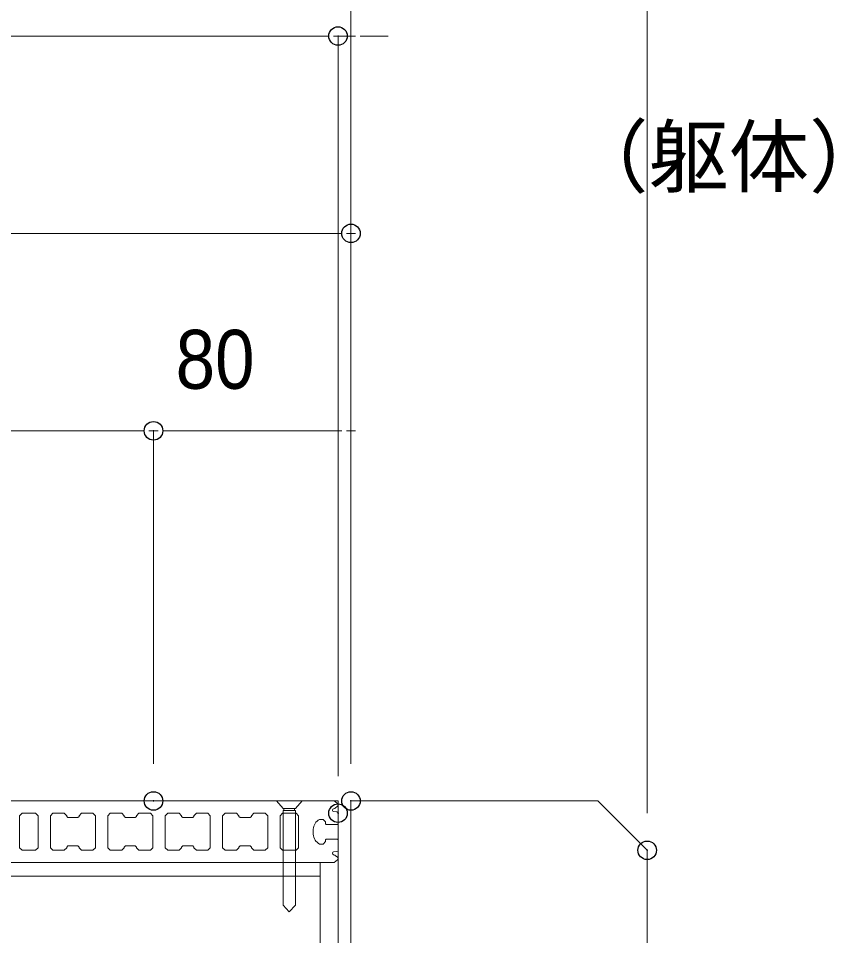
# Model space of a CAD drawing. Units: millimetres, scale not verified. Extents: x -8199 to 8201, y -2963 to 5056.
# Drawn here: x 6581.7 to 7022, y 1203.8 to 1699.5 of the extents above; entities that cross this region are included whole.
import ezdxf
from ezdxf.enums import TextEntityAlignment as Align

# ---------------------------------------------------------------- set-up
doc = ezdxf.new("R2010")
doc.units = ezdxf.units.MM
doc.header["$LTSCALE"] = 20
doc.header["$PDMODE"] = 32
doc.header["$PDSIZE"] = 10
for name, color, linetype, lineweight in [('0-1_一般', 4, 'Continuous', 9), ('0-2_寸法', 7, 'Continuous', 9), ('0-3_0', 7, 'Continuous', 9), ('0-7_ビス', 4, 'Continuous', 9), ('0-9_TOS_S1', 4, 'Continuous', 9)]:
    doc.layers.add(name, color=color, linetype=linetype, lineweight=lineweight)
doc.layers.add('0-4_Defpoints', color=7, linetype='Continuous')
doc.styles.add('Osaka', font='')
doc.styles.get('Osaka').set_extended_font_data('Osaka')

# ---------------------------------------------------------------- blocks, each defined once
blk = doc.blocks.new('グループ-177-1')
at = {"layer": '0-1_一般', "color": 2}
for p, q in [((446158.6, -94029), (437558.6, -94029)), ((446158.6, -94139), (437558.6, -94139)), ((446158.6, -94697), (437558.6, -94697)), ((446158.6, -94729), (437558.6, -94729))]:
    blk.add_line(p, q, dxfattribs=at)
blk = doc.blocks.new('グループ-178-1')
at = {"layer": '0-1_一般', "color": 2}
for p, q in [((437558.6, -94029), (437558.6, -94729)), ((446158.6, -94029), (446158.6, -94729))]:
    blk.add_line(p, q, dxfattribs=at)
at = {"layer": '0-1_一般'}
blk.add_blockref('グループ-177-1', (0, 0), dxfattribs=at)
blk = doc.blocks.new('_DOT')
at = {"layer": '0-3_0'}
for p, q in [((-10, 0), (-20, 0)), ((-5, 0), (5, 0))]:
    blk.add_line(p, q, dxfattribs=at)
blk = doc.blocks.new('グループ-209-1')
at = {"layer": '0-7_ビス'}
for p, q in [((445865.8, -93589.8), (445865.8, -93607.8)), ((445952, -93607.8), (445952, -93589.8))]:
    blk.add_line(p, q, dxfattribs=at)
for points in [[(445858.9, -93589.8), (445804.9, -93529), (446012.9, -93529), (445958.9, -93589.8)], [(445858.9, -93607.8), (445858.9, -94372.8), (445908.9, -94429), (445958.9, -94372.8), (445958.9, -93607.8)]]:
    blk.add_lwpolyline(points, close=True, dxfattribs=at)

msp = doc.modelspace()

# ---------------------------------------------------------------- linework, layer by layer
at = {"layer": '0-1_一般', "color": 7}
for points in [[(6121.32, 1276.63), (6754.32, 1276.63), (6754.32, 1083.3), (6121.32, 1083.3)], [(6894.65, 1276.63), (6921.32, 1249.96), (6921.32, 676.63), (6761.32, 676.63), (6761.32, 1276.63)]]:
    msp.add_lwpolyline(points, close=True, dxfattribs=at)
at = {"layer": '0-2_寸法'}
for p, q in [((6761.32, 1296.63), (6761.32, 1809.96)), ((6761.32, 1296.63), (6761.32, 1809.96)), ((6921.32, 1269.96), (6921.32, 1809.96)), ((6744.3, 1689.96), (6571, 1689.96)), ((6744.3, 1689.96), (6734.29, 1689.96)), ((6754.32, 1290.01), (6754.32, 1689.96)), ((6761.32, 1689.96), (6754.32, 1689.96)), ((6754.32, 1290.01), (6754.32, 1689.96)), ((6761.32, 1296.63), (6761.32, 1689.96)), ((6771.33, 1689.96), (6781.35, 1689.96)), ((6218, 1583.3), (6751.3, 1583.3)), ((6761.32, 1296.63), (6761.32, 1583.3)), ((6298, 1476.63), (6644.64, 1476.63)), ((6654.65, 1296.63), (6654.65, 1476.63)), ((6654.65, 1296.63), (6654.65, 1476.63)), ((6751.3, 1476.63), (6664.66, 1476.63)), ((6761.32, 1296.63), (6761.32, 1476.63))]:
    msp.add_line(p, q, dxfattribs=at)
at = {"layer": '0-4_Defpoints'}
for p in [(6754.32, 1689.96), (6761.32, 1583.3), (6654.65, 1476.63), (6654.65, 1276.63), (6761.32, 1276.63), (6754.32, 1270.01), (6921.32, 1249.96)]:
    msp.add_point(p, dxfattribs=at)
at = {"layer": '0-9_TOS_S1'}
for p, q in [((6754.32, 1274.29), (6754.32, 1274.65)), ((6751.32, 1271.52), (6751.32, 1271.73)), ((6751.8, 1272.37), (6752.52, 1272.59)), ((6753.7, 1270.68), (6751.93, 1270.84)), ((6752.75, 1272.71), (6754.06, 1273.76)), ((6740.98, 1258.63), (6740.98, 1261.3)), ((6751.93, 1249.08), (6753.7, 1249.24)), ((6751.32, 1248.2), (6751.32, 1248.41)), ((6752.52, 1247.33), (6751.8, 1247.55)), ((6754.06, 1246.17), (6752.75, 1247.21)), ((6754.32, 1245.28), (6754.32, 1245.64))]:
    msp.add_line(p, q, dxfattribs=at)
for points in [[(6754.07, 1275.17), (6752.32, 1276.63), (6562.98, 1276.63), (6561.23, 1275.17)], [(6744.32, 1266.63), (6746.32, 1266.63), (6747.65, 1265.3), (6747.65, 1264.3), (6747.98, 1263.96), (6753.98, 1263.96), (6754.32, 1264.3), (6754.32, 1270.01)], [(6754.32, 1249.92), (6754.32, 1255.63), (6753.98, 1255.96), (6747.98, 1255.96), (6747.65, 1255.63), (6747.65, 1254.63), (6746.32, 1253.3), (6744.32, 1253.3)], [(6561.23, 1244.76), (6562.98, 1243.3), (6752.32, 1243.3), (6754.07, 1244.76)]]:
    msp.add_lwpolyline(points, dxfattribs=at)
for points in [[(6582.3, 1268.63), (6583.63, 1269.96), (6590.97, 1269.96), (6592.3, 1268.63), (6592.3, 1251.3), (6590.97, 1249.96), (6583.63, 1249.96), (6582.3, 1251.3)], [(6607.8, 1251.3), (6606.47, 1249.96), (6600.3, 1249.96), (6598.97, 1251.3), (6598.97, 1268.63), (6600.3, 1269.96), (6606.47, 1269.96), (6607.8, 1268.63), (6607.8, 1268.3), (6608.47, 1267.63), (6613.8, 1267.63), (6614.47, 1268.3), (6614.47, 1268.63), (6615.8, 1269.96), (6621.97, 1269.96), (6623.3, 1268.63), (6623.3, 1251.3), (6621.97, 1249.96), (6615.8, 1249.96), (6614.47, 1251.3), (6614.47, 1251.63), (6613.8, 1252.3), (6608.47, 1252.3), (6607.8, 1251.63)], [(6645.47, 1251.3), (6645.47, 1251.63), (6644.8, 1252.3), (6639.47, 1252.3), (6638.8, 1251.63), (6638.8, 1251.3), (6637.47, 1249.96), (6631.3, 1249.96), (6629.97, 1251.3), (6629.97, 1268.63), (6631.3, 1269.96), (6637.47, 1269.96), (6638.8, 1268.63), (6638.8, 1268.3), (6639.47, 1267.63), (6644.8, 1267.63), (6645.47, 1268.3), (6645.47, 1268.63), (6646.8, 1269.96), (6652.97, 1269.96), (6654.3, 1268.63), (6654.3, 1251.3), (6652.97, 1249.96), (6646.8, 1249.96)], [(6676.5, 1268.3), (6676.5, 1268.63), (6677.83, 1269.96), (6684, 1269.96), (6685.33, 1268.63), (6685.33, 1251.3), (6684, 1249.96), (6677.83, 1249.96), (6676.5, 1251.3), (6676.5, 1251.63), (6675.83, 1252.3), (6670.5, 1252.3), (6669.83, 1251.63), (6669.83, 1251.3), (6668.5, 1249.96), (6662.33, 1249.96), (6661, 1251.3), (6661, 1268.63), (6662.33, 1269.96), (6668.5, 1269.96), (6669.83, 1268.63), (6669.83, 1268.3), (6670.5, 1267.63), (6675.83, 1267.63)], [(6700.83, 1268.3), (6701.5, 1267.63), (6706.83, 1267.63), (6707.5, 1268.3), (6707.5, 1268.63), (6708.83, 1269.96), (6715, 1269.96), (6716.33, 1268.63), (6716.33, 1251.3), (6715, 1249.96), (6708.83, 1249.96), (6707.5, 1251.3), (6707.5, 1251.63), (6706.83, 1252.3), (6701.5, 1252.3), (6700.83, 1251.63), (6700.83, 1251.3), (6699.5, 1249.96), (6693.33, 1249.96), (6692, 1251.3), (6692, 1268.63), (6693.33, 1269.96), (6699.5, 1269.96), (6700.83, 1268.63)], [(6723, 1251.3), (6723, 1268.63), (6724.33, 1269.96), (6731.67, 1269.96), (6733, 1268.63), (6733, 1251.3), (6731.67, 1249.96), (6724.33, 1249.96)]]:
    msp.add_lwpolyline(points, close=True, dxfattribs=at)
for centre, radius, start, end in [((6753.64, 1274.29), 0.677, 308.6598, 0), ((6753.64, 1274.65), 0.677, 0, 50.1944), ((6751.99, 1271.73), 0.677, 106.6992, 180), ((6751.99, 1271.52), 0.677, 180, 264.9204), ((6752.33, 1273.24), 0.677, 286.6992, 308.6598), ((6753.64, 1270.01), 0.677, 0, 84.9204), ((6747.26, 1261.08), 6.28, 117.9507, 178.0321), ((6747.26, 1258.85), 6.28, 181.9679, 242.0493), ((6751.99, 1248.41), 0.677, 95.0796, 180), ((6753.64, 1249.92), 0.677, 275.0796, 0), ((6751.99, 1248.2), 0.677, 180, 253.3008), ((6752.33, 1246.69), 0.677, 51.3402, 73.3008), ((6753.64, 1245.64), 0.677, 0, 51.3402), ((6753.64, 1245.28), 0.677, 309.8056, 0)]:
    msp.add_arc(centre, radius, start, end, dxfattribs=at)

# ---------------------------------------------------------------- block references
at = {"layer": '0-1_一般', "xscale": 0.06666667, "yscale": 0.06666667}
msp.add_blockref('グループ-178-1', (-22999.26, 7511.9), dxfattribs=at)
at = {"layer": '0-2_寸法', "xscale": 0.5007446, "yscale": 0.5007446}
for p in [(6754.32, 1689.96), (6754.32, 1689.96), (6761.32, 1583.3), (6654.65, 1476.63), (6761.32, 1476.63)]:
    msp.add_blockref('_DOT', p, dxfattribs=at)
at = {"layer": '0-2_寸法', "xscale": 0.5007446, "yscale": 0.5007446, "rotation": 180}
for p in [(6761.32, 1689.96), (6654.65, 1476.63)]:
    msp.add_blockref('_DOT', p, dxfattribs=at)
at = {"layer": '0-7_ビス', "xscale": 0.06666667, "yscale": 0.06666667}
msp.add_blockref('グループ-209-1', (-22999.26, 7511.9), dxfattribs=at)

# ---------------------------------------------------------------- texts
at = {"layer": '0-2_寸法', "style": 'Osaka'}
msp.add_text('（躯体）', height=31.82, dxfattribs=at).set_placement((6878.59, 1599.31), align=Align.BOTTOM_LEFT)
at = {"layer": '0-2_寸法', "style": 'Osaka', "width": 0.9}
msp.add_text('80', height=31.82, dxfattribs=at).set_placement((6666.62, 1489.8), align=Align.BOTTOM_LEFT)

doc.saveas('drawing.dxf')
